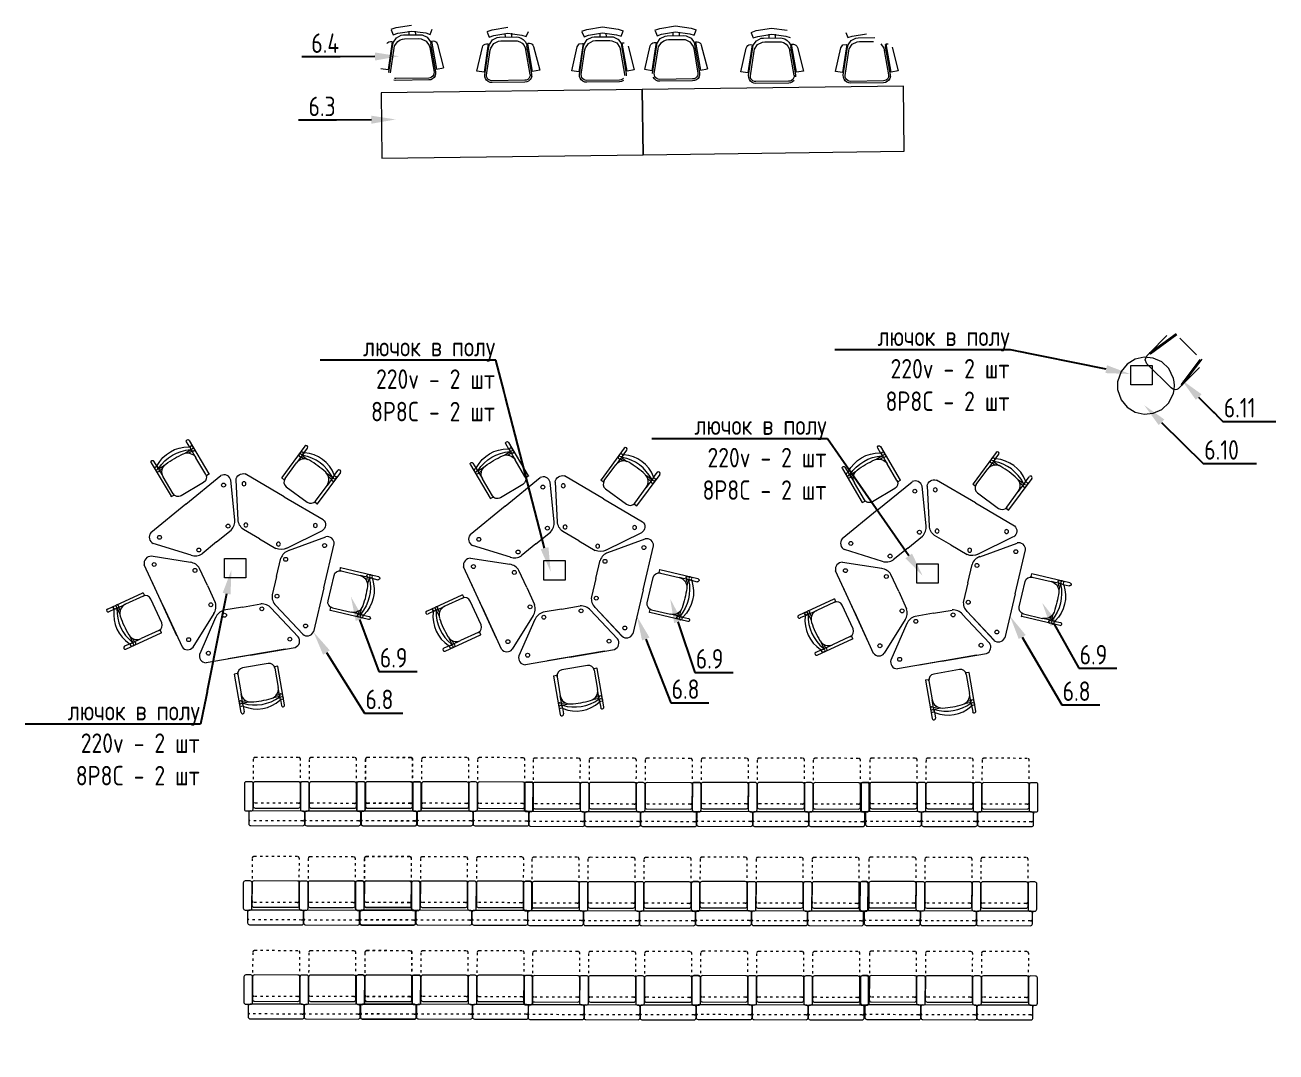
# Model space of a CAD drawing. Header units: millimetres. Extents: x 0 to 627661, y -95767 to 300888.
# Drawn here: x 492882 to 505722, y 290349 to 300888 of the extents above; entities that cross this region are included whole.
import ezdxf
from ezdxf import colors
from ezdxf.entities.mleader import LeaderData, LeaderLine
from ezdxf.math import Vec2, Vec3

# ---------------------------------------------------------------- set-up
doc = ezdxf.new("R2010")
doc.units = ezdxf.units.MM
doc.linetypes.add('ACAD_ISO03W100', pattern=[30, 12, -18])
doc.layers.add('ТХ_обор_акт.зал', color=50, linetype='Continuous')
doc.layers.add('ТХ_ОБЩЕЕ', color=7, linetype='Continuous', lineweight=0, true_color=0x7b7b7b)
doc.styles.get("Standard").update_dxf_attribs({"font": 'GOST.TTF'})

# ---------------------------------------------------------------- blocks, each defined once
blk = doc.blocks.new('Кресла х 5')
at = {"lineweight": 9}
for p, q in [((-1437.5, -150), (-1437.5, -130)), ((-862.5, -150), (-862.5, -130)), ((-862.5, -150), (-862.5, -130)), ((-862.5, -150), (-862.5, -130)), ((-287.5, -150), (-287.5, -130)), ((-287.5, -150), (-287.5, -130)), ((-287.5, -150), (-287.5, -130)), ((287.5, -150), (287.5, -130)), ((287.5, -150), (287.5, -130))]:
    blk.add_line(p, q, dxfattribs=at)
for points in [[(-862.5, -130), (-862.5, -20, 0.4142136), (-882.5, 0), (-1417.5, 0, 0.4142136), (-1437.5, -20), (-1437.5, -130, 0.4142136), (-1417.5, -150), (-882.5, -150, 0.4142136)], [(-287.5, -130), (-287.5, -20, 0.4142136), (-307.5, 0), (-842.5, 0, 0.4142136), (-862.5, -20), (-862.5, -130, 0.4142136), (-842.5, -150), (-307.5, -150, 0.4142136)], [(287.5, -130), (287.5, -20, 0.4142136), (267.5, 0), (-267.5, 0, 0.4142136), (-287.5, -20), (-287.5, -130, 0.4142136), (-267.5, -150), (267.5, -150, 0.4142136)], [(-1462.5, -450), (-1412.5, -450, 0.4142136), (-1392.5, -430), (-1392.5, -170, 0.4142136), (-1412.5, -150), (-1462.5, -150, 0.4142136), (-1482.5, -170), (-1482.5, -430, 0.4142136)], [(-1392.5, -200), (-1392.5, -430, 0.4142136), (-1372.5, -450), (-927.5, -450, 0.4142136), (-907.5, -430), (-907.5, -200, 0.4142136), (-927.5, -180), (-1372.5, -180, 0.4142136)], [(-887.5, -450), (-837.5, -450, 0.4142136), (-817.5, -430), (-817.5, -170, 0.4142136), (-837.5, -150), (-887.5, -150, 0.4142136), (-907.5, -170), (-907.5, -430, 0.4142136)], [(-817.5, -200), (-817.5, -430, 0.4142136), (-797.5, -450), (-352.5, -450, 0.4142136), (-332.5, -430), (-332.5, -200, 0.4142136), (-352.5, -180), (-797.5, -180, 0.4142136)], [(-312.5, -450), (-262.5, -450, 0.4142136), (-242.5, -430), (-242.5, -170, 0.4142136), (-262.5, -150), (-312.5, -150, 0.4142136), (-332.5, -170), (-332.5, -430, 0.4142136)], [(-242.5, -200), (-242.5, -430, 0.4142136), (-222.5, -450), (222.5, -450, 0.4142136), (242.5, -430), (242.5, -200, 0.4142136), (222.5, -180), (-222.5, -180, 0.4142136)], [(262.5, -450), (312.5, -450, 0.4142136), (332.5, -430), (332.5, -170, 0.4142136), (312.5, -150), (262.5, -150, 0.4142136), (242.5, -170), (242.5, -430, 0.4142136)]]:
    blk.add_lwpolyline(points, format="xyb", close=True, dxfattribs=at)
at = {"linetype": 'ACAD_ISO03W100', "lineweight": 9, "ltscale": 2}
for points in [[(-1437.5, -70, -0.4142136), (-1417.5, -50), (-882.5, -50, -0.4142136), (-862.5, -70)], [(-862.5, -70, -0.4142136), (-842.5, -50), (-307.5, -50, -0.4142136), (-287.5, -70)], [(-287.5, -70, -0.4142136), (-267.5, -50), (267.5, -50, -0.4142136), (287.5, -70)], [(-1392.5, -250, -0.4142136), (-1372.5, -230), (-927.5, -230, -0.4142136), (-907.5, -250)], [(-817.5, -250, -0.4142136), (-797.5, -230), (-352.5, -230, -0.4142136), (-332.5, -250)], [(-242.5, -250, -0.4142136), (-222.5, -230), (222.5, -230, -0.4142136), (242.5, -250)], [(-1392.5, -430), (-1392.5, -680, 0.4142136), (-1372.5, -700), (-927.5, -700, 0.4142136), (-907.5, -680), (-907.5, -430)], [(-817.5, -430), (-817.5, -680, 0.4142136), (-797.5, -700), (-352.5, -700, 0.4142136), (-332.5, -680), (-332.5, -430)], [(-242.5, -430), (-242.5, -680, 0.4142136), (-222.5, -700), (222.5, -700, 0.4142136), (242.5, -680), (242.5, -430)]]:
    blk.add_lwpolyline(points, format="xyb", dxfattribs=at)
blk = doc.blocks.new('A$C52581E8B')
at = {"lineweight": 9}
for p, q in [((0, 0), (-464, 0)), ((0, 0), (464, 0)), ((-288, -442), (-513, -101)), ((288, -442), (513, -101)), ((0, -500), (-193, -500)), ((0, -500), (193, -500))]:
    blk.add_line(p, q, dxfattribs=at)
for centre in [(-424, -93), (424, -93), (-194, -449), (194, -449)]:
    blk.add_circle(centre, 20, dxfattribs=at)
for centre, radius, start, end in [((-450, -70), 71.1, 101.9497, 206.3759), ((450, -70), 71.1, 333.6241, 78.0503), ((-179, -370), 131, 212.1044, 264.0044), ((179, -370), 131, 275.9956, 327.8956)]:
    blk.add_arc(centre, radius, start, end, dxfattribs=at)
blk = doc.blocks.new('стул ученичеcкий isku Prima 5_7  460х530х410_510 регулир.')
at = {"color": 7, "lineweight": 9}
for p, q in [((0, 134), (0, -134)), ((45, 224), (45, 196)), ((448, 226), (48, 226)), ((60, 194), (48, 194)), ((60, 194), (260, 194)), ((362, 194), (260, 194)), ((337, 194), (337, 158)), ((355, 194), (355, 126)), ((384, 194), (362, 194)), ((384, 194), (448, 194)), ((355, -194), (355, -126)), ((45, -224), (45, -196)), ((60, -194), (48, -194)), ((448, -226), (48, -226)), ((60, -194), (260, -194)), ((362, -194), (260, -194)), ((337, -194), (337, -158)), ((384, -194), (362, -194)), ((384, -194), (448, -194))]:
    blk.add_line(p, q, dxfattribs=at)
for centre in [(372, 210), (372, -210)]:
    blk.add_circle(centre, 16.5, dxfattribs=at)
for centre, radius, start, end in [((60, 134), 60, 90, 180), ((48, 224), 3, 90, 180), ((48, 196), 3, 180, 270), ((260, 94), 100, 5.7416, 90), ((346, 210), 16.5, 90, 270), ((362, 190), 3, 90, 206.1022), ((-27, 0), 430, 333.8978, 26.1022), ((384, 184), 10, 31.9317, 90), ((89, 0), 357, 328.0683, 31.9317), ((448, 210), 16.5, 270, 90), ((-670, 0), 1035, 354.2584, 5.7416), ((260, -94), 100, 270, 354.2584), ((60, -134), 60, 180, 270), ((48, -196), 3, 90, 180), ((48, -224), 3, 180, 270), ((346, -210), 16.5, 90, 270), ((362, -190), 3, 153.8978, 270), ((384, -184), 10, 270, 328.0683), ((448, -210), 16.5, 270, 90)]:
    blk.add_arc(centre, radius, start, end, dxfattribs=at)
blk = doc.blocks.new('A$Cd903fb35')
at = {"lineweight": 9}
for p, q in [((181, 445), (358, 809)), ((565, 694), (866, 185)), ((831, -394), (394, -839))]:
    blk.add_line(p, q, dxfattribs=at)
at = {"lineweight": 9, "xscale": -1}
for name, p, rotation in [('стул ученичеcкий isku Prima 5_7  460х530х410_510 регулир.', (-189, 911), 277.5303791335439), ('A$C52581E8B', (-893, 129), 80.50388607733836), ('стул ученичеcкий isku Prima 5_7  460х530х410_510 регулир.', (-631, -780), 51.32363785113768)]:
    blk.add_blockref(name, p, dxfattribs=dict(at, rotation=rotation))
at = {"lineweight": 9}
for name, p, rotation in [('A$C52581E8B', (-165, 842), 7.530379133543854), ('стул ученичеcкий isku Prima 5_7  460х530х410_510 регулир.', (832, 469), 30.62361726546881), ('A$C52581E8B', (748, 385), 300.6236172654577), ('стул ученичеcкий isku Prima 5_7  460х530х410_510 регулир.', (-961, 241), 164.4270084922221), ('A$C52581E8B', (595, -634), 225.5041570464531), ('A$C52581E8B', (-463, -788), 150.0554898044652), ('стул ученичеcкий isku Prima 5_7  460х530х410_510 регулир.', (668, -681), 315.5041570464583)]:
    blk.add_blockref(name, p, dxfattribs=dict(at, rotation=rotation))

msp = doc.modelspace()

# ---------------------------------------------------------------- linework, layer by layer
at = {"lineweight": 9, "elevation": 0}
msp.add_lwpolyline([(504232.9, 297393), (504451.5, 297393), (504451.5, 297193.7), (504232.9, 297193.7)], close=True, dxfattribs=at)
at = {"layer": 'ТХ_ОБЩЕЕ', "lineweight": 9}
for points in [[(496639.6, 300843.5), (496690.4, 300861.9), (496850.1, 300887.7)], [(496639.8, 300838.7), (496661.7, 300786.8), (496707.8, 300802.9), (496851.5, 300826)], [(497041.2, 300791.7), (497061.8, 300844.2)], [(497625.6, 300820.5), (497676.4, 300839.2), (497836.1, 300864.8)], [(498598.2, 300823.6), (498648.9, 300842.3), (498808.6, 300868.1)], [(498808.8, 300868.1), (498969, 300846.5)], [(498969.2, 300846.5), (499020.4, 300829.1)], [(499348, 300834.3), (499398.8, 300852.7), (499558.5, 300878.5)], [(499558.6, 300878.5), (499718.9, 300856.8)], [(499719, 300856.8), (499770.2, 300839.8)], [(499749.6, 300782.5), (499770.2, 300835)], [(500334, 300811.3), (500384.8, 300830), (500544.5, 300855.6)], [(500544.6, 300855.6), (500705.1, 300834.1)], [(496650.8, 300716.6), (496608.3, 300427.8), (496534.6, 300438.8)], [(496596.5, 300696.9), (496605.8, 300707.8), (496617.5, 300714.9)], [(496617.6, 300714.9), (496631.8, 300718.9)], [(496631.8, 300718.9), (496646, 300717.8), (496650.8, 300716.6)], [(496657.1, 300690.7), (496662.8, 300712)], [(496662.7, 300712), (496693.9, 300757.9), (496743.5, 300783.1)], [(496675.1, 300673.2), (496707.5, 300719.1), (496731.2, 300735.6), (496757.1, 300744.2)], [(496743.6, 300783.1), (496766.1, 300785.9)], [(496757.2, 300744.2), (496778.4, 300746.8)], [(496766.1, 300785.9), (496936.9, 300788.1)], [(496778.5, 300746.8), (496925.5, 300748.7)], [(496822.6, 300824.3), (496823, 300786.6)], [(496851.6, 300826), (496995.8, 300806.6)], [(496887.8, 300825.2), (496888.3, 300787.4)], [(496925.5, 300748.7), (496948.1, 300746.7)], [(496936.9, 300788.1), (496959.4, 300785.9)], [(496948.1, 300746.7), (496998.2, 300722.9)], [(496959.5, 300785.9), (497009.8, 300762)], [(496995.9, 300806.6), (497041.1, 300791.7)], [(496998.1, 300722.9), (497030.9, 300677.8)], [(497009.9, 300762), (497042.2, 300716.9), (497048.5, 300695.8)], [(497053.9, 300721.8), (497105.2, 300434.2), (497177.3, 300447.2)], [(497054, 300721.8), (497058.7, 300723.1)], [(497058.7, 300723.1), (497072.9, 300724.6), (497087.2, 300721)], [(497087.2, 300721), (497100.3, 300714.2)], [(497100.4, 300714.2), (497110, 300703.6)], [(497625.8, 300815.8), (497647.7, 300764), (497693.8, 300779.9), (497837.5, 300803.3)], [(497648.7, 300689.3), (497679.8, 300735.2), (497729.5, 300760.4)], [(497693.1, 300696.6), (497743.1, 300721.3)], [(497729.6, 300760.4), (497752.1, 300762.9)], [(497743.1, 300721.3), (497765.6, 300724.1)], [(497752.1, 300762.9), (497924.1, 300765.1)], [(497765.6, 300724.1), (497911.6, 300726)], [(497808.5, 300801.6), (497809, 300763.6)], [(497837.6, 300803.3), (497981.8, 300783.6)], [(497873.8, 300802.5), (497874.2, 300764.5)], [(497911.5, 300726), (497934.1, 300723.8)], [(497924, 300765.1), (497945.3, 300763.2)], [(497934.1, 300723.8), (497959.9, 300716.1)], [(497945.4, 300763.2), (497973.3, 300753.8)], [(497960, 300716.1), (497984.4, 300700.2), (498004.4, 300678.7)], [(497973.4, 300753.8), (497996.3, 300739.6), (498014.8, 300719.8)], [(497981.9, 300783.6), (498027.1, 300769)], [(498014.8, 300719.8), (498029.4, 300694.2)], [(498027.2, 300769), (498049, 300821.3)], [(498598.3, 300819.1), (498620.3, 300767.2), (498665.1, 300783)], [(498621.2, 300692.4), (498652.4, 300738.3)], [(498652.4, 300738.3), (498702.1, 300763.5)], [(498664.9, 300699.7), (498714.6, 300724.4)], [(498665.1, 300783), (498808.9, 300806.4)], [(498702.2, 300763.5), (498723.4, 300766)], [(498714.5, 300724.4), (498737, 300727.2)], [(498723.5, 300766), (498895.5, 300768.2)], [(498737.1, 300727.2), (498884, 300729.1)], [(498781.1, 300804.8), (498781.6, 300766.8)], [(498809, 300806.4), (498953.2, 300786.7)], [(498845.1, 300805.6), (498845.6, 300767.6)], [(498884.1, 300729.1), (498905.4, 300726.9)], [(498895.5, 300768.2), (498918, 300766.3)], [(498905.5, 300726.9), (498956, 300703.5)], [(498918, 300766.3), (498968.3, 300742.4)], [(498953.3, 300786.7), (498999.8, 300772.1)], [(498968.4, 300742.4), (499000.7, 300697.4)], [(498999.8, 300772.1), (499020.4, 300824.6)], [(499359.2, 300707.4), (499316.7, 300418.6), (499243, 300429.6)], [(499326, 300705.7), (499340.2, 300709.7)], [(499340.2, 300709.7), (499354.4, 300708.6), (499359.2, 300707.4)], [(499348.2, 300829.5), (499370.1, 300777.6), (499416.2, 300793.7), (499559.9, 300816.8)], [(499371.1, 300702.8), (499402.3, 300748.7), (499451.9, 300773.9)], [(499383.5, 300664), (499415.9, 300709.9), (499439.7, 300726.5), (499465.5, 300735)], [(499452, 300773.9), (499474.5, 300776.7)], [(499465.6, 300735), (499486.8, 300737.6)], [(499474.5, 300776.7), (499645.3, 300778.9)], [(499486.9, 300737.6), (499633.9, 300739.5)], [(499531, 300815.1), (499531.4, 300777.4)], [(499560, 300816.8), (499704.3, 300797.4)], [(499596.2, 300816), (499596.7, 300778.2)], [(499633.9, 300739.5), (499656.5, 300737.5)], [(499645.3, 300778.9), (499667.8, 300776.7)], [(499656.5, 300737.5), (499706.6, 300713.7)], [(499667.9, 300776.7), (499718.2, 300752.8)], [(499704.4, 300797.4), (499749.6, 300782.5)], [(499706.5, 300713.7), (499739.3, 300668.6)], [(499718.3, 300752.8), (499750.6, 300707.7), (499756.9, 300686.6)], [(499762.3, 300712.6), (499813.6, 300425), (499885.7, 300438)], [(499762.4, 300712.6), (499767.1, 300714)], [(499767.1, 300714), (499781.3, 300715.4), (499795.6, 300711.8)], [(499795.6, 300711.8), (499808.7, 300705)], [(500334.2, 300806.6), (500356.1, 300754.9), (500402.2, 300770.7), (500545.9, 300794.1)], [(500357.1, 300680.1), (500388.2, 300726), (500437.9, 300751.2)], [(500401.5, 300687.4), (500451.5, 300712.1)], [(500438, 300751.2), (500460.5, 300753.7)], [(500451.5, 300712.1), (500474, 300714.9)], [(500460.5, 300753.7), (500632.5, 300755.9)], [(500474, 300714.9), (500620, 300716.8)], [(500516.9, 300792.4), (500517.4, 300754.4)], [(500546, 300794.1), (500690.2, 300774.4)], [(500582.2, 300793.3), (500582.6, 300755.3)], [(500619.9, 300716.8), (500642.5, 300714.6)], [(500632.4, 300755.9), (500653.7, 300754)], [(500642.5, 300714.6), (500668.3, 300706.9)], [(500653.8, 300754), (500681.7, 300744.6)], [(500668.4, 300706.9), (500692.8, 300691), (500712.8, 300669.5)], [(500681.8, 300744.6), (500704.7, 300730.4), (500723.2, 300710.6)], [(500690.3, 300774.4), (500735.5, 300759.8)], [(500723.2, 300710.6), (500737.8, 300685.1)], [(501306.7, 300810), (501328.7, 300758), (501373.5, 300773.8)], [(501329.6, 300683.2), (501360.8, 300729.1)], [(501360.8, 300729.1), (501410.5, 300754.3)], [(501373.3, 300690.6), (501423, 300715.2)], [(501373.5, 300773.8), (501517.3, 300797.2)], [(501410.6, 300754.3), (501431.8, 300756.8)], [(501422.9, 300715.2), (501445.4, 300718)], [(501431.9, 300756.8), (501603.9, 300759.1)], [(501445.5, 300718), (501592.4, 300719.9)], [(496614.5, 300400.6), (496657, 300690.7)], [(496632.4, 300397.3), (496670.6, 300651.6)], [(496670.6, 300651.6), (496675.1, 300673.2)], [(497030.8, 300677.8), (497037.1, 300656.4), (497080.7, 300403.2)], [(497091.9, 300366.6), (497098.7, 300385.6), (497098.4, 300406.9), (497048.4, 300695.8)], [(497110, 300703.6), (497114.9, 300689.4), (497177.3, 300447.2)], [(497632, 300695.1), (497636.7, 300693.9), (497594.2, 300405.1), (497520.6, 300415.9)], [(497520.6, 300415.9), (497576.7, 300659.9)], [(497576.7, 300659.9), (497582.5, 300674.2)], [(497582.4, 300674.2), (497591.8, 300685.1)], [(497591.8, 300685.1), (497603.7, 300692.2)], [(497600.5, 300377.9), (497643, 300667.7), (497648.7, 300689.3)], [(497603.6, 300692.2), (497617.8, 300695.9)], [(497617.7, 300695.9), (497632, 300695.1)], [(497618.4, 300374.6), (497656.6, 300628.9), (497662.3, 300650.2)], [(497662.2, 300650.2), (497693.1, 300696.6)], [(498004.4, 300678.7), (498016.9, 300654.8)], [(498016.8, 300654.8), (498023.1, 300633.7)], [(498066.6, 300380.5), (498023.1, 300633.7)], [(498029.3, 300694.2), (498034.4, 300672.8)], [(498084.6, 300363.9), (498085.6, 300384.2), (498034.3, 300672.8)], [(498164.5, 300424.2), (498091.1, 300411.5), (498041.2, 300699.2), (498044.6, 300700.4)], [(498044.7, 300700.4), (498060.2, 300701.6)], [(498060.1, 300701.6), (498073.1, 300698.3)], [(498073.2, 300698.3), (498086.3, 300691.5)], [(498086.3, 300691.5), (498095.9, 300680.9), (498102.1, 300666.7)], [(498102.1, 300666.7), (498164.5, 300424.2)], [(498493.1, 300419), (498548.2, 300664.2)], [(498609.4, 300697), (498565.6, 300408.2), (498493.2, 300419)], [(498548.1, 300664.2), (498569.2, 300693)], [(498569.2, 300693), (498604.7, 300698.2)], [(498571.9, 300381), (498615.7, 300671.1)], [(498590.9, 300378.8), (498627.9, 300632)], [(498604.6, 300698.2), (498609.3, 300697)], [(498615.6, 300671.1), (498621.3, 300692.4)], [(498628, 300632), (498633.7, 300653.3)], [(498633.6, 300653.3), (498665, 300699.8)], [(498956.1, 300703.5), (498988.2, 300657.9)], [(498988.2, 300657.9), (498994.5, 300636.8)], [(499038.1, 300369.3), (499039.2, 300384.6), (498994.4, 300636.8)], [(499000.8, 300697.4), (499007, 300676.2)], [(499056, 300367), (499057, 300387.3), (499007, 300676.2)], [(499073.5, 300671), (499135.9, 300427.3), (499062.5, 300414.6), (499012.5, 300702.3), (499017.3, 300703.6), (499031.5, 300704.8)], [(499243, 300429.6), (499299.1, 300673.4)], [(499299.1, 300673.4), (499304.9, 300687.7)], [(499304.9, 300687.7), (499314.2, 300698.6), (499325.9, 300705.7)], [(499322.9, 300391.4), (499365.4, 300681.5)], [(499340.8, 300388.1), (499379, 300642.4)], [(499365.5, 300681.5), (499371.2, 300702.8)], [(499379, 300642.4), (499383.5, 300664)], [(499739.3, 300668.6), (499745.5, 300647.2), (499789.1, 300394)], [(499800.3, 300357.4), (499807.1, 300376.4), (499806.8, 300397.7), (499756.8, 300686.6)], [(499808.8, 300705), (499818.4, 300694.4)], [(499818.4, 300694.4), (499823.3, 300680.2), (499885.7, 300438)], [(500340.4, 300685.9), (500345.1, 300684.7), (500302.6, 300395.9), (500229, 300406.7)], [(500229, 300406.7), (500285.1, 300650.7)], [(500285.1, 300650.7), (500290.9, 300665)], [(500290.8, 300665), (500300.2, 300675.9)], [(500300.2, 300675.9), (500312.1, 300683)], [(500308.9, 300368.7), (500351.4, 300658.5), (500357.1, 300680.1)], [(500312, 300683), (500326.2, 300686.7)], [(500326.1, 300686.7), (500340.4, 300685.9)], [(500326.8, 300365.4), (500365, 300619.7), (500370.7, 300641)], [(500370.6, 300641), (500401.5, 300687.4)], [(500712.8, 300669.5), (500725.3, 300645.6)], [(500725.2, 300645.6), (500731.5, 300624.5)], [(500775, 300371.3), (500731.5, 300624.5)], [(500737.7, 300685.1), (500742.8, 300663.6)], [(500793, 300354.7), (500794, 300375), (500742.7, 300663.6)], [(500872.9, 300415), (500799.5, 300402.3), (500749.6, 300690), (500753, 300691.3)], [(500753.1, 300691.3), (500768.6, 300692.5)], [(500768.5, 300692.5), (500781.5, 300689.1)], [(500781.6, 300689.1), (500794.7, 300682.3)], [(500794.7, 300682.3), (500804.4, 300671.7), (500810.5, 300657.5)], [(500810.5, 300657.5), (500872.9, 300415)], [(501201.5, 300409.8), (501256.6, 300655)], [(501317.8, 300687.8), (501274, 300399), (501201.6, 300409.8)], [(501256.5, 300655), (501277.6, 300683.8)], [(501277.6, 300683.8), (501313.1, 300689)], [(501280.3, 300371.8), (501324.1, 300661.9)], [(501299.3, 300369.6), (501336.3, 300622.8)], [(501313, 300689), (501317.7, 300687.8)], [(501324, 300661.9), (501329.7, 300683.2)], [(501336.4, 300622.8), (501342.1, 300644.1)], [(501342, 300644.1), (501373.4, 300690.6)], [(501664.5, 300694.3), (501696.6, 300648.7)], [(501696.6, 300648.7), (501702.9, 300627.6)], [(501746.6, 300360.1), (501747.6, 300375.4), (501702.8, 300627.6)], [(501709.2, 300688.2), (501715.4, 300667)], [(501764.4, 300357.9), (501765.4, 300378.1), (501715.4, 300667)], [(501781.9, 300661.9), (501844.3, 300418.1), (501770.9, 300405.4), (501721, 300693.1), (501725.7, 300694.4), (501739.9, 300695.6)], [(497046.1, 300326.7), (497025.9, 300324.2), (496689.1, 300319.8), (496668.9, 300321.8)], [(497041.1, 300344.6), (497025.6, 300343.2), (496688.9, 300338.8), (496673.4, 300339.9)], [(497055.2, 300351.8), (497041.1, 300344.6)], [(497064.9, 300335.4), (497046.1, 300326.7)], [(497067, 300361.5), (497055.4, 300351.8)], [(497081.4, 300349.7), (497065, 300335.4)], [(497075.1, 300374.6), (497067, 300361.5)], [(497079.7, 300388.9), (497075.1, 300374.6)], [(497080.7, 300404.4), (497079.6, 300388.9)], [(497091.8, 300366.5), (497081.3, 300349.7)], [(497602, 300357.7), (497600.5, 300377.9)], [(497608.2, 300337.7), (497601.9, 300357.7)], [(497620.2, 300321.2), (497608.3, 300337.8)], [(497624.7, 300346.2), (497619.7, 300360.4), (497619.5, 300375.7)], [(497633.1, 300333.3), (497624.7, 300346.2)], [(497645.1, 300324), (497633, 300333.3)], [(497659.4, 300316.9), (497645.1, 300324)], [(498027.1, 300321.7), (498011.6, 300320.2), (497674.9, 300315.9), (497659.4, 300316.9)], [(498041.2, 300329.1), (498027.1, 300321.7)], [(498052.9, 300338.8), (498041.3, 300329.1)], [(498067.3, 300327), (498050.8, 300312.5)], [(498061.1, 300351.9), (498053, 300338.8)], [(498066.6, 300381.5), (498066.8, 300366.2), (498061, 300351.9)], [(498077.8, 300343.8), (498067.3, 300327)], [(498084.6, 300363.9), (498077.9, 300343.8)], [(498573.4, 300360.8), (498571.9, 300381)], [(498580.8, 300340.9), (498573.5, 300360.8)], [(498591.6, 300324.3), (498580.7, 300340.9)], [(498597.2, 300349.3), (498592.3, 300363.5), (498590.9, 300378.8)], [(498608.4, 300311.5), (498591.7, 300324.3)], [(498605.7, 300336.4), (498597.3, 300349.3)], [(498632, 300321.3), (498617.7, 300327.1), (498605.8, 300336.5)], [(499013.8, 300332.2), (498999.6, 300326.1), (498984.2, 300323.4), (498647.4, 300319), (498631.9, 300321.3)], [(499025.5, 300341.9), (499013.9, 300332.2)], [(499342.7, 300334.7), (499330.5, 300351.3)], [(499342.2, 300373.9), (499340.7, 300389.4)], [(499347.1, 300359.7), (499342.1, 300373.9)], [(499358.3, 300320.9), (499342.6, 300334.7)], [(499355.5, 300346.8), (499347.1, 300359.7)], [(499367.5, 300337.5), (499355.7, 300346.8)], [(499381.9, 300330.7), (499367.5, 300337.5)], [(499749.5, 300335.4), (499734, 300334), (499397.3, 300329.6), (499381.8, 300330.7)], [(499763.6, 300342.6), (499749.5, 300335.4)], [(499773.4, 300326.3), (499754.5, 300317.5)], [(499775.4, 300352.3), (499763.8, 300342.6)], [(499789.8, 300340.5), (499773.5, 300326.3)], [(499783.5, 300365.4), (499775.4, 300352.3)], [(499788.1, 300379.7), (499783.5, 300365.4)], [(499789.1, 300395.2), (499788, 300379.7)], [(499800.2, 300357.4), (499789.7, 300340.5)], [(500310.4, 300348.5), (500308.9, 300368.7)], [(500316.6, 300328.6), (500310.3, 300348.5)], [(500328.6, 300312), (500316.7, 300328.6)], [(500333.1, 300337), (500328.1, 300351.2), (500327.9, 300366.5)], [(500341.5, 300324.1), (500333.1, 300337)], [(500353.5, 300314.8), (500341.4, 300324.1)], [(500761.3, 300329.6), (500749.7, 300319.9)], [(500769.5, 300342.7), (500761.4, 300329.6)], [(500775, 300372.3), (500775.2, 300357), (500769.4, 300342.7)], [(501281.8, 300351.6), (501280.3, 300371.8)], [(501289.2, 300331.7), (501281.9, 300351.6)], [(501300, 300315.1), (501289.1, 300331.7)], [(501305.6, 300340.1), (501300.7, 300354.3), (501299.3, 300369.6)], [(501314.1, 300327.3), (501305.7, 300340.1)], [(501340.4, 300312.1), (501326.1, 300317.9), (501314.2, 300327.3)], [(501722.2, 300323.1), (501708, 300316.9), (501692.6, 300314.2), (501355.8, 300309.8), (501340.3, 300312.1)], [(501733.9, 300332.7), (501722.3, 300323.1)], [(501746.6, 300360.1), (501742.1, 300345.8), (501734, 300332.7)], [(501758.8, 300337.8), (501747.2, 300320.9)], [(501764.5, 300357.9), (501758.7, 300337.8)], [(497635.8, 300307.1), (497620.2, 300321.2)], [(497654.9, 300299.1), (497635.8, 300307.1)], [(498011.8, 300301.5), (497675.1, 300297.1), (497654.8, 300299.1)], [(498032, 300304), (498011.8, 300301.5)], [(498050.9, 300312.5), (498032, 300304)], [(498627.5, 300302.2), (498608.4, 300311.5)], [(499004.6, 300307.1), (498984.4, 300304.6), (498647.7, 300300.2), (498627.4, 300302.2)], [(499023.5, 300316.9), (499004.6, 300307.1)], [(499377.3, 300312.6), (499358.2, 300320.9)], [(499754.5, 300317.5), (499734.3, 300315), (499397.5, 300310.6), (499377.3, 300312.6)], [(500344.2, 300297.9), (500328.6, 300312)], [(500363.3, 300289.9), (500344.2, 300297.9)], [(500367.8, 300307.7), (500353.5, 300314.8)], [(500720.2, 300292.3), (500383.5, 300287.9), (500363.2, 300289.9)], [(500735.5, 300312.5), (500720, 300311), (500383.3, 300306.7), (500367.8, 300307.7)], [(500740.4, 300294.8), (500720.2, 300292.3)], [(500749.6, 300319.9), (500735.5, 300312.5)], [(500759.3, 300303.3), (500740.4, 300294.8)], [(500775.7, 300317.8), (500759.2, 300303.3)], [(501316.8, 300302.3), (501300.1, 300315.1)], [(501335.9, 300293), (501316.8, 300302.3)], [(501713, 300297.9), (501692.8, 300295.4), (501356.1, 300291), (501335.8, 300293)], [(501731.9, 300307.7), (501713, 300297.9)], [(501747.1, 300320.9), (501731.8, 300307.7)], [(504695.7, 297718.4), (504423.2, 297520.6)], [(504603.2, 297703.2), (504423.2, 297520.7), (504432.2, 297511.9)], [(504704.7, 297709.5), (504432.2, 297511.7)], [(504733.7, 297674), (504904.9, 297504.3)], [(504395.4, 297492.8), (504423.2, 297520.5)], [(504194.2, 297408.4), (504131.4, 297330.6)], [(504275.4, 297457.7), (504194.2, 297408.5)], [(504367.9, 297478.6), (504275.4, 297457.6)], [(504462.4, 297469.9), (504367.9, 297478.7)], [(504378.7, 297450.9), (504395.4, 297492.7)], [(504396.7, 297410.4), (504378.7, 297450.9)], [(504646.4, 297163.3), (504396.7, 297410.3)], [(504549.2, 297431.4), (504462.4, 297469.9)], [(504621.2, 297362.3), (504549.2, 297431.3)], [(504941.7, 297454.8), (504747.7, 297200)], [(504937.7, 297374.9), (504756.7, 297191.2), (504747.7, 297200.2)], [(504960.7, 297459.8), (504756.7, 297191.1)], [(504131.4, 297330.7), (504096.2, 297225.4)], [(504676.7, 297225.4), (504669.2, 297262.1), (504621.2, 297362.4)], [(504096.2, 297225.4), (504093.7, 297187.4)], [(504093.7, 297187.4), (504096.2, 297148.1)], [(504096.2, 297148.1), (504131.4, 297042.8)], [(504621.2, 297011.1), (504669.2, 297111.4)], [(504658.9, 297153.1), (504646.4, 297163.4)], [(504672.9, 297148.1), (504658.9, 297153.1)], [(504669.2, 297111.3), (504676.7, 297148.1), (504679.2, 297187.3)], [(504688.2, 297145.5), (504672.9, 297148)], [(504679.2, 297187.4), (504676.7, 297225.4)], [(504703.4, 297148.1), (504688.2, 297145.6)], [(504717.2, 297154.4), (504703.4, 297148.2)], [(504728.7, 297163.3), (504717.2, 297154.3)], [(504760.4, 297195), (504728.7, 297163.2)], [(504131.4, 297042.8), (504194.2, 296965)], [(504549.2, 296942), (504621.2, 297011.2)], [(504194.2, 296965.1), (504275.4, 296915.8)], [(504275.4, 296915.7), (504367.9, 296894.7)], [(504367.9, 296894.8), (504462.4, 296903.6)], [(504462.4, 296903.5), (504549.2, 296942)]]:
    msp.add_lwpolyline(points, dxfattribs=at)
at = {"layer": 'ТХ_ОБЩЕЕ', "lineweight": 9, "elevation": 0}
for points in [[(499226.1, 299556.9), (499217.4, 300226.9), (496537.1, 300192.1)], [(501906.4, 299591.7), (501897.7, 300261.7), (499217.4, 300226.9)], [(499217.5, 300226.9), (499226.2, 299556.9), (501906.4, 299591.7)], [(496537.2, 300192.1), (496545.9, 299522.1), (499226.2, 299556.9)]]:
    msp.add_lwpolyline(points, dxfattribs=at)

# ---------------------------------------------------------------- block references
at = {"lineweight": 9, "rotation": 179.8708923206926}
for p in [(495465.6, 292672.1), (496618.2, 292672.1), (498337.9, 292665.4), (500063.1, 292665.4), (501795.6, 292665.4), (495453.8, 291654.2), (496606.4, 291654.2), (498326.1, 291647.5), (500051.3, 291647.5), (501783.8, 291647.5), (495459.8, 290688.9), (496612.3, 290688.9), (498332, 290682.2), (500057.3, 290682.2), (501789.7, 290682.2)]:
    msp.add_blockref('Кресла х 5', p, dxfattribs=at)
at = {"layer": 'ТХ_обор_акт.зал', "lineweight": 9, "rotation": 249.1517422675112}
for p in [(495104.1, 295257.7), (498381.2, 295237), (502199.2, 295195.2)]:
    msp.add_blockref('A$Cd903fb35', p, dxfattribs=at)

# ---------------------------------------------------------------- leaders
at = {"lineweight": 9}
ml = msp.add_multileader_mtext('Standard', dxfattribs=at)
ml.set_content('6.4', color=256)
ml.set_leader_properties()
ml.build(insert=Vec2(0, 0))
ml.multileader.update_dxf_attribs({"text_left_attachment_type": 6, "text_right_attachment_type": 6, "arrow_head_size": 250})
ctx = ml.context
ctx.base_point, ctx.char_height, ctx.arrow_head_size, ctx.plane_origin = Vec3(495839.5, 300561.6, 0), 200, 250, Vec3(496018.9, 300637.7, 0)
ctx.left_attachment, ctx.right_attachment, ctx.text_align_type = 6, 6, 2
notes = []
notes.append((ctx, [(1, (1, 1, 0), (496116.1, 300561.6, 0), (-1, 0), 8, [(0, [(496723.8, 300567.2, 0)], 0, [])])]))
ctx.mtext.insert, ctx.mtext.alignment, ctx.mtext.flow_direction = Vec3(496106.1, 300801.6, 0), 3, 5
ml = msp.add_multileader_mtext('Standard', dxfattribs=at)
ml.set_content('6.3', color=256)
ml.set_leader_properties()
ml.build(insert=Vec2(0, 0))
ml.multileader.update_dxf_attribs({"text_left_attachment_type": 6, "text_right_attachment_type": 6, "arrow_head_size": 250})
ctx = ml.context
ctx.base_point, ctx.char_height, ctx.arrow_head_size, ctx.plane_origin = Vec3(495817.9, 299912.9, 0), 200, 250, Vec3(495982.9, 299989.1, 0)
ctx.left_attachment, ctx.right_attachment, ctx.text_align_type = 6, 6, 2
notes.append((ctx, [(1, (1, 1, 0), (496080, 299912.9, 0), (-1, 0), 8, [(0, [(496687.7, 299918.5, 0)], 0, [])])]))
ctx.mtext.insert, ctx.mtext.alignment, ctx.mtext.flow_direction = Vec3(496070, 300152.9, 0), 3, 5
ml = msp.add_multileader_mtext('Standard', dxfattribs=at)
ml.set_content('6.9', color=256)
ml.set_leader_properties()
ml.build(insert=Vec2(0, 0))
ml.multileader.update_dxf_attribs({"text_left_attachment_type": 6, "text_right_attachment_type": 6, "arrow_head_size": 250})
ctx = ml.context
ctx.base_point, ctx.char_height, ctx.arrow_head_size, ctx.plane_origin = Vec3(496522.5, 294254.8, 0), 200, 250, Vec3(495877.6, 294758.5, 0)
ctx.left_attachment, ctx.right_attachment = 6, 6
notes.append((ctx, [(0, (1, 1, 0), (496514.5, 294254.8, 0), (1, 0), 8, [(0, [(496227.3, 295020.6, 0)], 0, [])])]))
ctx.mtext.insert, ctx.mtext.flow_direction = Vec3(496524.5, 294494.8, 0), 5
ml = msp.add_multileader_mtext('Standard', dxfattribs=at)
ml.set_content('6.9', color=256)
ml.set_leader_properties()
ml.build(insert=Vec2(0, 0))
ml.multileader.update_dxf_attribs({"text_left_attachment_type": 6, "text_right_attachment_type": 6, "arrow_head_size": 250})
ctx = ml.context
ctx.base_point, ctx.char_height, ctx.arrow_head_size, ctx.plane_origin = Vec3(499765.1, 294243.9, 0), 200, 250, Vec3(499154.7, 294737.7, 0)
ctx.left_attachment, ctx.right_attachment = 6, 6
notes.append((ctx, [(0, (1, 1, 0), (499757.1, 294243.9, 0), (1, 0), 8, [(0, [(499504.4, 294999.9, 0)], 0, [])])]))
ctx.mtext.insert, ctx.mtext.flow_direction = Vec3(499767.1, 294483.9, 0), 5
ml = msp.add_multileader_mtext('Standard', dxfattribs=at)
ml.set_content('6.9', color=256)
ml.set_leader_properties()
ml.build(insert=Vec2(0, 0))
ml.multileader.update_dxf_attribs({"text_left_attachment_type": 6, "text_right_attachment_type": 6, "arrow_head_size": 250})
ctx = ml.context
ctx.base_point, ctx.char_height, ctx.arrow_head_size, ctx.plane_origin = Vec3(503704.9, 294286.3, 0), 200, 250, Vec3(502972.7, 294695.9, 0)
ctx.left_attachment, ctx.right_attachment = 6, 6
notes.append((ctx, [(0, (1, 1, 0), (503696.9, 294286.3, 0), (1, 0), 8, [(0, [(503322.4, 294958.1, 0)], 0, [])])]))
ctx.mtext.insert, ctx.mtext.flow_direction = Vec3(503706.9, 294526.3, 0), 5
ml = msp.add_multileader_mtext('Standard', dxfattribs=at)
ml.set_content('6.8', color=256)
ml.set_leader_properties()
ml.build(insert=Vec2(0, 0))
ml.multileader.update_dxf_attribs({"text_left_attachment_type": 6, "text_right_attachment_type": 6, "arrow_head_size": 250})
ctx = ml.context
ctx.base_point, ctx.char_height, ctx.arrow_head_size, ctx.plane_origin = Vec3(499517, 293932.7, 0), 200, 250, Vec3(498625.1, 295038.8, 0)
ctx.left_attachment, ctx.right_attachment = 6, 6
notes.append((ctx, [(0, (1, 1, 0), (499509, 293932.7, 0), (1, 0), 8, [(0, [(499162.6, 294819.9, 0)], 0, [])])]))
ctx.mtext.insert, ctx.mtext.flow_direction = Vec3(499519, 294172.7, 0), 5
ml = msp.add_multileader_mtext('Standard', dxfattribs=at)
ml.set_content('6.8', color=256)
ml.set_leader_properties()
ml.build(insert=Vec2(0, 0))
ml.multileader.update_dxf_attribs({"text_left_attachment_type": 6, "text_right_attachment_type": 6, "arrow_head_size": 250})
ctx = ml.context
ctx.base_point, ctx.char_height, ctx.arrow_head_size, ctx.plane_origin = Vec3(503530.7, 293911.7, 0), 200, 250, Vec3(502443.1, 294997, 0)
ctx.left_attachment, ctx.right_attachment = 6, 6
notes.append((ctx, [(0, (1, 1, 0), (503522.7, 293911.7, 0), (1, 0), 8, [(0, [(502991.3, 294823.2, 0)], 0, [])])]))
ctx.mtext.insert, ctx.mtext.flow_direction = Vec3(503532.7, 294151.7, 0), 5
ml = msp.add_multileader_mtext('Standard', dxfattribs=at)
ml.set_content('6.8', color=256)
ml.set_leader_properties()
ml.build(insert=Vec2(0, 0))
ml.multileader.update_dxf_attribs({"text_left_attachment_type": 6, "text_right_attachment_type": 6, "arrow_head_size": 250})
ctx = ml.context
ctx.base_point, ctx.char_height, ctx.arrow_head_size, ctx.plane_origin = Vec3(496374.7, 293827.5, 0), 200, 250, Vec3(495348, 295059.5, 0)
ctx.left_attachment, ctx.right_attachment = 6, 6
notes.append((ctx, [(0, (1, 1, 0), (496366.7, 293827.5, 0), (1, 0), 8, [(0, [(495842.7, 294659.8, 0)], 0, [])])]))
ctx.mtext.insert, ctx.mtext.flow_direction = Vec3(496376.7, 294067.5, 0), 5
for ctx, leaders in notes:
    for number, flags, end, landing, length, lines in leaders:
        leader = LeaderData()
        leader.index, (leader.has_last_leader_line, leader.has_dogleg_vector, leader.attachment_direction) = number, flags
        leader.last_leader_point, leader.dogleg_vector, leader.dogleg_length = Vec3(end), Vec3(landing), length
        for number, points, colour, breaks in lines:
            line = LeaderLine()
            line.index, line.vertices, line.color, line.breaks = number, Vec3.list(points), colors.encode_raw_color(colour), breaks
            leader.lines.append(line)
        ctx.leaders.append(leader)

# ---------------------------------------------------------------- next in the draw order: leaders
ml = msp.add_multileader_mtext('Standard', dxfattribs=at)
ml.set_content('лючок в полу^J220v - 2 шт^J8P8C - 2 шт', color=256)
ml.set_leader_properties()
ml.build(insert=Vec2(0, 0))
ml.multileader.update_dxf_attribs({"text_left_attachment_type": 6, "text_right_attachment_type": 6, "arrow_head_size": 250})
ctx = ml.context
ctx.base_point, ctx.char_height, ctx.arrow_head_size, ctx.plane_origin = Vec3(496402.4, 297447.6, 0), 200, 250, Vec3(497225.3, 293452.3, 0)
ctx.left_attachment, ctx.right_attachment, ctx.text_align_type = 6, 6, 2
notes = []
notes.append((ctx, [(1, (1, 1, 0), (497715.4, 297447.6, 0), (-1, 0), 8, [(0, [(498277.4, 295276.6, 0)], 0, [])])]))
ctx.mtext.insert, ctx.mtext.alignment, ctx.mtext.flow_direction = Vec3(497705.4, 297687.6, 0), 3, 5
ctx.mtext.has_bg_fill, ctx.mtext.bg_color, ctx.mtext.bg_scale_factor, ctx.mtext.bg_transparency, ctx.mtext.use_window_bg_color = 1, -1027028792, 1.5, 0, 1
ml = msp.add_multileader_mtext('Standard', dxfattribs=at)
ml.set_content('6.10', color=256)
ml.set_leader_properties()
ml.build(insert=Vec2(0, 0))
ml.multileader.update_dxf_attribs({"text_left_attachment_type": 6, "text_right_attachment_type": 6, "arrow_head_size": 250})
ctx = ml.context
ctx.base_point, ctx.char_height, ctx.arrow_head_size, ctx.plane_origin = Vec3(504983.8, 296387.7, 0), 200, 250, Vec3(504020.3, 296723.9, 0)
ctx.left_attachment, ctx.right_attachment = 6, 6
notes.append((ctx, [(0, (1, 1, 0), (504975.8, 296387.7, 0), (1, 0), 8, [(0, [(504369.9, 296986.1, 0)], 0, [])])]))
ctx.mtext.insert, ctx.mtext.flow_direction = Vec3(504985.8, 296627.7, 0), 5
ctx.mtext.has_bg_fill, ctx.mtext.bg_color, ctx.mtext.bg_scale_factor, ctx.mtext.bg_transparency, ctx.mtext.use_window_bg_color = 1, -1027028792, 1.5, 0, 1
ml = msp.add_multileader_mtext('Standard', dxfattribs=at)
ml.set_content('лючок в полу^J220v - 2 шт^J8P8C - 2 шт', color=256)
ml.set_leader_properties()
ml.build(insert=Vec2(0, 0))
ml.multileader.update_dxf_attribs({"text_left_attachment_type": 6, "text_right_attachment_type": 6, "arrow_head_size": 250})
ctx = ml.context
ctx.base_point, ctx.char_height, ctx.arrow_head_size, ctx.plane_origin = Vec3(499804.3, 296642.2, 0), 200, 250, Vec3(501043.3, 293410.6, 0)
ctx.left_attachment, ctx.right_attachment, ctx.text_align_type = 6, 6, 2
notes.append((ctx, [(1, (1, 1, 0), (501117.3, 296642.2, 0), (-1, 0), 8, [(0, [(502095.4, 295234.8, 0)], 0, [])])]))
ctx.mtext.insert, ctx.mtext.alignment, ctx.mtext.flow_direction = Vec3(501107.3, 296882.2, 0), 3, 5
ctx.mtext.has_bg_fill, ctx.mtext.bg_color, ctx.mtext.bg_scale_factor, ctx.mtext.bg_transparency, ctx.mtext.use_window_bg_color = 1, -1027028792, 1.5, 0, 1
ml = msp.add_multileader_mtext('Standard', dxfattribs=at)
ml.set_content('лючок в полу^J220v - 2 шт^J8P8C - 2 шт', color=256)
ml.set_leader_properties()
ml.build(insert=Vec2(0, 0))
ml.multileader.update_dxf_attribs({"text_left_attachment_type": 6, "text_right_attachment_type": 6, "arrow_head_size": 250})
ctx = ml.context
ctx.base_point, ctx.char_height, ctx.arrow_head_size, ctx.plane_origin = Vec3(493371.8, 293711.8, 0), 200, 250, Vec3(493948.2, 293473.1, 0)
ctx.left_attachment, ctx.right_attachment, ctx.text_align_type = 6, 6, 2
notes.append((ctx, [(1, (1, 1, 0), (494684.7, 293711.8, 0), (-1, 0), 8, [(0, [(495000.3, 295297.3, 0)], 0, [])])]))
ctx.mtext.insert, ctx.mtext.alignment, ctx.mtext.flow_direction = Vec3(494674.7, 293951.8, 0), 3, 5
ctx.mtext.has_bg_fill, ctx.mtext.bg_color, ctx.mtext.bg_scale_factor, ctx.mtext.bg_transparency, ctx.mtext.use_window_bg_color = 1, -1027028792, 1.5, 0, 1
for ctx, leaders in notes:
    for number, flags, end, landing, length, lines in leaders:
        leader = LeaderData()
        leader.index, (leader.has_last_leader_line, leader.has_dogleg_vector, leader.attachment_direction) = number, flags
        leader.last_leader_point, leader.dogleg_vector, leader.dogleg_length = Vec3(end), Vec3(landing), length
        for number, points, colour, breaks in lines:
            line = LeaderLine()
            line.index, line.vertices, line.color, line.breaks = number, Vec3.list(points), colors.encode_raw_color(colour), breaks
            leader.lines.append(line)
        ctx.leaders.append(leader)

# ---------------------------------------------------------------- next in the draw order: linework, layer by layer
at = {"lineweight": 9, "elevation": 0}
for points in [[(494930.2, 295412.6), (495148.8, 295412.6), (495148.8, 295213.3), (494930.2, 295213.3)], [(498207.4, 295391.9), (498425.9, 295391.9), (498425.9, 295192.6), (498207.4, 295192.6)], [(502035.1, 295358.9), (502253.6, 295358.9), (502253.6, 295159.6), (502035.1, 295159.6)]]:
    msp.add_lwpolyline(points, close=True, dxfattribs=at)

# ---------------------------------------------------------------- next in the draw order: leaders
at = {"lineweight": 9}
ml = msp.add_multileader_mtext('Standard', dxfattribs=at)
ml.set_content('6.11', color=256)
ml.set_leader_properties()
ml.build(insert=Vec2(0, 0))
ml.multileader.update_dxf_attribs({"text_left_attachment_type": 6, "text_right_attachment_type": 6, "arrow_head_size": 250})
ctx = ml.context
ctx.base_point, ctx.char_height, ctx.arrow_head_size, ctx.plane_origin = Vec3(505184.3, 296820.3, 0), 200, 250, Vec3(505087.4, 296985.4, 0)
ctx.left_attachment, ctx.right_attachment = 6, 6
notes = []
notes.append((ctx, [(0, (1, 1, 0), (505176.3, 296820.3, 0), (1, 0), 8, [(0, [(504751.9, 297247.6, 0)], 0, [])])]))
ctx.mtext.insert, ctx.mtext.flow_direction = Vec3(505186.3, 297060.3, 0), 5
ctx.mtext.has_bg_fill, ctx.mtext.bg_color, ctx.mtext.bg_scale_factor, ctx.mtext.bg_transparency, ctx.mtext.use_window_bg_color = 1, -1027028792, 1.5, 0, 1
for ctx, leaders in notes:
    for number, flags, end, landing, length, lines in leaders:
        leader = LeaderData()
        leader.index, (leader.has_last_leader_line, leader.has_dogleg_vector, leader.attachment_direction) = number, flags
        leader.last_leader_point, leader.dogleg_vector, leader.dogleg_length = Vec3(end), Vec3(landing), length
        for number, points, colour, breaks in lines:
            line = LeaderLine()
            line.index, line.vertices, line.color, line.breaks = number, Vec3.list(points), colors.encode_raw_color(colour), breaks
            leader.lines.append(line)
        ctx.leaders.append(leader)

# ---------------------------------------------------------------- next in the draw order: leaders
ml = msp.add_multileader_mtext('Standard', dxfattribs=at)
ml.set_content('лючок в полу^J220v - 2 шт^J8P8C - 2 шт', color=256)
ml.set_leader_properties()
ml.build(insert=Vec2(0, 0))
ml.multileader.update_dxf_attribs({"text_left_attachment_type": 6, "text_right_attachment_type": 6, "arrow_head_size": 250})
ctx = ml.context
ctx.base_point, ctx.char_height, ctx.arrow_head_size, ctx.plane_origin = Vec3(501683.2, 297553.9, 0), 200, 250, Vec3(501979.5, 296680.3, 0)
ctx.left_attachment, ctx.right_attachment, ctx.text_align_type = 6, 6, 2
notes = []
notes.append((ctx, [(1, (1, 1, 0), (502996.2, 297553.9, 0), (-1, 0), 8, [(0, [(504224, 297306.7, 0)], 0, [])])]))
ctx.mtext.insert, ctx.mtext.alignment, ctx.mtext.flow_direction = Vec3(502986.2, 297793.9, 0), 3, 5
ctx.mtext.has_bg_fill, ctx.mtext.bg_color, ctx.mtext.bg_scale_factor, ctx.mtext.bg_transparency, ctx.mtext.use_window_bg_color = 1, -1027028792, 1.5, 0, 1
for ctx, leaders in notes:
    for number, flags, end, landing, length, lines in leaders:
        leader = LeaderData()
        leader.index, (leader.has_last_leader_line, leader.has_dogleg_vector, leader.attachment_direction) = number, flags
        leader.last_leader_point, leader.dogleg_vector, leader.dogleg_length = Vec3(end), Vec3(landing), length
        for number, points, colour, breaks in lines:
            line = LeaderLine()
            line.index, line.vertices, line.color, line.breaks = number, Vec3.list(points), colors.encode_raw_color(colour), breaks
            leader.lines.append(line)
        ctx.leaders.append(leader)

doc.saveas('drawing.dxf')
